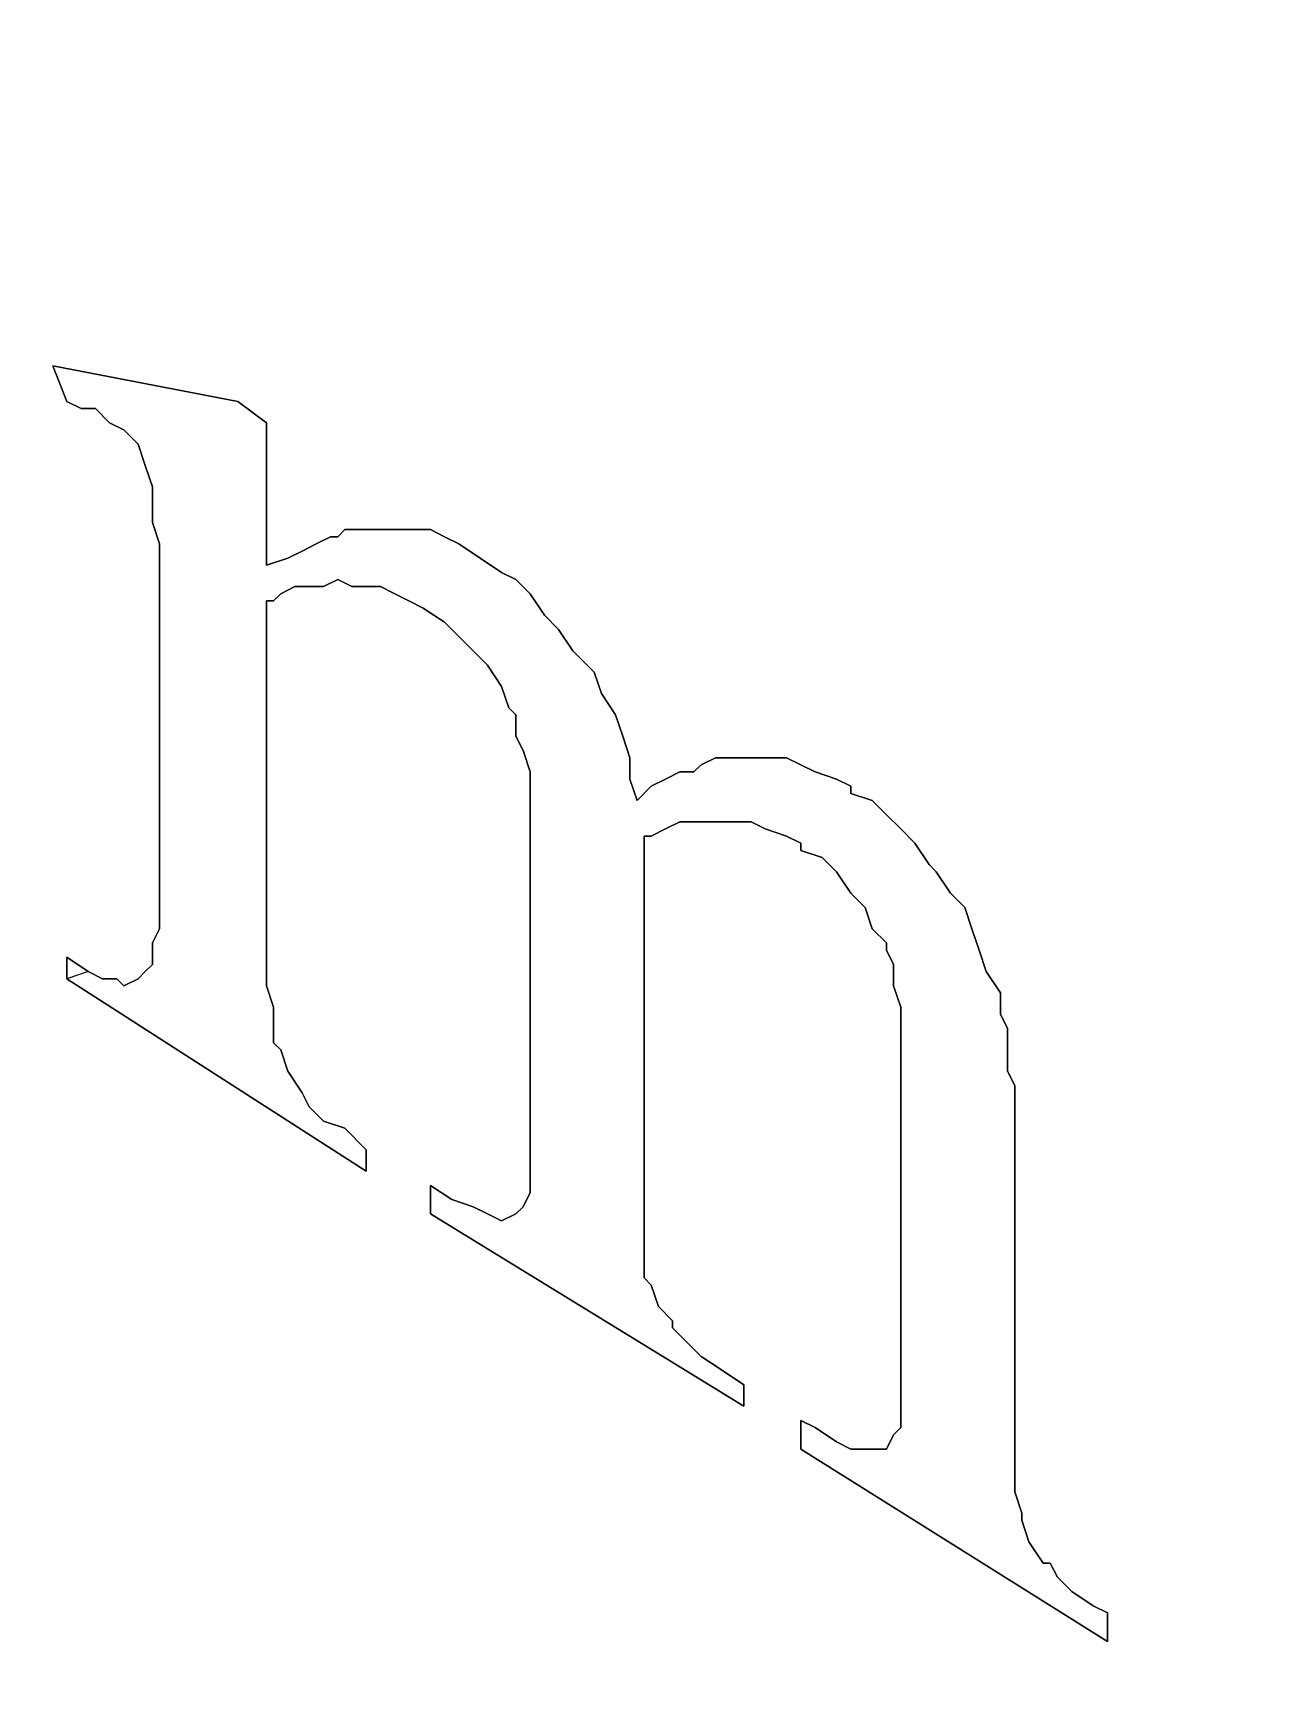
# Model space of a CAD drawing. Header units: inches. Extents: x -1482 to -895, y -39 to 122.
# Drawn here: x -1004.3589 to -1004.223, y 0.7088 to 0.888 of the extents above; entities that cross this region are included whole.
import ezdxf

# ---------------------------------------------------------------- set-up
doc = ezdxf.new("R2010")
doc.units = ezdxf.units.IN
doc.header["$MEASUREMENT"] = 0
doc.layers.add('all', color=1, linetype='Continuous')
doc.styles.get("Standard").update_dxf_attribs({"font": 'verdana.TTF'})
doc.dimstyles.get("Standard").update_dxf_attribs({"dimtxt": 0.2, "dimasz": 0.09, "dimexe": 0.18, "dimexo": 0.0625, "dimgap": 0.09, "dimtad": 0, "dimzin": 0, "dimdsep": 46, "dimtxsty": 'Standard', "dimblk": 'ARCHTICK', "dimcen": 0.09, "dimse1": 1, "dimse2": 1, "dimclrd": 1, "dimclrt": 1, "dimadec": 0, "dimazin": 0, "dimtfac": 1, "dimtofl": 0, "dimtmove": 1, "dimatfit": 3, "dimfxl": 1, "dimtolj": 1, "dimtzin": 0, "dimarcsym": 0})

# ---------------------------------------------------------------- blocks, each defined once
blk = doc.blocks.new('wergv')
at = {"layer": 'all'}
for p, q in [((210.67397, -94.30366), (210.64874, -94.29881)), ((210.64874, -94.29881), (210.67397, -94.30366)), ((210.65068, -94.30366), (210.64874, -94.29881)), ((210.64874, -94.29881), (210.65068, -94.30366)), ((210.65068, -94.30366), (210.65262, -94.30463)), ((210.65262, -94.30463), (210.65068, -94.30366)), ((210.65068, -94.30366), (210.65262, -94.30463)), ((210.65262, -94.30463), (210.65456, -94.30463)), ((210.65456, -94.30463), (210.65262, -94.30463)), ((210.65262, -94.30463), (210.65456, -94.30463)), ((210.65456, -94.30463), (210.6565, -94.30658)), ((210.6565, -94.30658), (210.65456, -94.30463)), ((210.65456, -94.30463), (210.6565, -94.30658)), ((210.67786, -94.30658), (210.67397, -94.30366)), ((210.67397, -94.30366), (210.67786, -94.30658)), ((210.67786, -94.30658), (210.67397, -94.30366)), ((210.6565, -94.30658), (210.65844, -94.30755)), ((210.65844, -94.30755), (210.6565, -94.30658)), ((210.6565, -94.30658), (210.65844, -94.30755)), ((210.67786, -94.32599), (210.67786, -94.30658)), ((210.67786, -94.30658), (210.67786, -94.32599)), ((210.65844, -94.30755), (210.66038, -94.30949)), ((210.66038, -94.30949), (210.65844, -94.30755)), ((210.65844, -94.30755), (210.66038, -94.30949)), ((210.66038, -94.30949), (210.66038, -94.30949)), ((210.66038, -94.30949), (210.66136, -94.3124)), ((210.66136, -94.3124), (210.66038, -94.30949)), ((210.66038, -94.30949), (210.66136, -94.3124)), ((210.66136, -94.3124), (210.66233, -94.31531)), ((210.66233, -94.31531), (210.66136, -94.3124)), ((210.66136, -94.3124), (210.66233, -94.31531)), ((210.66233, -94.31531), (210.66233, -94.31628)), ((210.66233, -94.31628), (210.66233, -94.31531)), ((210.66233, -94.31531), (210.66233, -94.31628)), ((210.66233, -94.31628), (210.66233, -94.31822)), ((210.66233, -94.31822), (210.66233, -94.31628)), ((210.66233, -94.31628), (210.66233, -94.31822)), ((210.66233, -94.31822), (210.66233, -94.32017)), ((210.66233, -94.32017), (210.66233, -94.31822)), ((210.66233, -94.31822), (210.66233, -94.32017)), ((210.66233, -94.32017), (210.6633, -94.32308)), ((210.6633, -94.32308), (210.66233, -94.32017)), ((210.66233, -94.32017), (210.6633, -94.32308)), ((210.68659, -94.32211), (210.68465, -94.32308)), ((210.68465, -94.32308), (210.68659, -94.32211)), ((210.68659, -94.32211), (210.68465, -94.32308)), ((210.68757, -94.32211), (210.68659, -94.32211)), ((210.68659, -94.32211), (210.68757, -94.32211)), ((210.68757, -94.32211), (210.68659, -94.32211)), ((210.68854, -94.32114), (210.68757, -94.32211)), ((210.68757, -94.32211), (210.68854, -94.32114)), ((210.68854, -94.32114), (210.68757, -94.32211)), ((210.69048, -94.32114), (210.68854, -94.32114)), ((210.68854, -94.32114), (210.69048, -94.32114)), ((210.69048, -94.32114), (210.68854, -94.32114)), ((210.68854, -94.32114), (210.68854, -94.32114)), ((210.69242, -94.32114), (210.69048, -94.32114)), ((210.69048, -94.32114), (210.69242, -94.32114)), ((210.69242, -94.32114), (210.69048, -94.32114)), ((210.69436, -94.32114), (210.69242, -94.32114)), ((210.69242, -94.32114), (210.69436, -94.32114)), ((210.69436, -94.32114), (210.69242, -94.32114)), ((210.6963, -94.32114), (210.69436, -94.32114)), ((210.69436, -94.32114), (210.6963, -94.32114)), ((210.6963, -94.32114), (210.69436, -94.32114)), ((210.69824, -94.32114), (210.6963, -94.32114)), ((210.6963, -94.32114), (210.69824, -94.32114)), ((210.69824, -94.32114), (210.6963, -94.32114)), ((210.70019, -94.32114), (210.69824, -94.32114)), ((210.69824, -94.32114), (210.70019, -94.32114)), ((210.70019, -94.32114), (210.69824, -94.32114)), ((210.70213, -94.32211), (210.70019, -94.32114)), ((210.70019, -94.32114), (210.70213, -94.32211)), ((210.70213, -94.32211), (210.70019, -94.32114)), ((210.70407, -94.32308), (210.70213, -94.32211)), ((210.70213, -94.32211), (210.70407, -94.32308)), ((210.70407, -94.32308), (210.70213, -94.32211)), ((210.6633, -94.32308), (210.6633, -94.32502)), ((210.6633, -94.32502), (210.6633, -94.32308)), ((210.6633, -94.32308), (210.6633, -94.32502)), ((210.6633, -94.32502), (210.6633, -94.32793)), ((210.6633, -94.32793), (210.6633, -94.32502)), ((210.6633, -94.32502), (210.6633, -94.32793)), ((210.68077, -94.32502), (210.67786, -94.32599)), ((210.67786, -94.32599), (210.68077, -94.32502)), ((210.68271, -94.32405), (210.68077, -94.32502)), ((210.68077, -94.32502), (210.68271, -94.32405)), ((210.68271, -94.32405), (210.68077, -94.32502)), ((210.68465, -94.32308), (210.68271, -94.32405)), ((210.68271, -94.32405), (210.68465, -94.32308)), ((210.68465, -94.32308), (210.68271, -94.32405)), ((210.70698, -94.32502), (210.70407, -94.32308)), ((210.70407, -94.32308), (210.70698, -94.32502)), ((210.70698, -94.32502), (210.70407, -94.32308)), ((210.70989, -94.32696), (210.70698, -94.32502)), ((210.70698, -94.32502), (210.70989, -94.32696)), ((210.70989, -94.32696), (210.70698, -94.32502)), ((210.70698, -94.32502), (210.70698, -94.32502)), ((210.67786, -94.32599), (210.67786, -94.32599)), ((210.71183, -94.32793), (210.70989, -94.32696)), ((210.70989, -94.32696), (210.71183, -94.32793)), ((210.71183, -94.32793), (210.70989, -94.32696)), ((210.6633, -94.32793), (210.6633, -94.33182)), ((210.6633, -94.33182), (210.6633, -94.32793)), ((210.6633, -94.32793), (210.6633, -94.33182)), ((210.6798, -94.32987), (210.68174, -94.3289)), ((210.68174, -94.3289), (210.6798, -94.32987)), ((210.6798, -94.32987), (210.68174, -94.3289)), ((210.68174, -94.3289), (210.68368, -94.3289)), ((210.68368, -94.3289), (210.68174, -94.3289)), ((210.68174, -94.3289), (210.68368, -94.3289)), ((210.68368, -94.3289), (210.68562, -94.3289)), ((210.68562, -94.3289), (210.68368, -94.3289)), ((210.68368, -94.3289), (210.68562, -94.3289)), ((210.68562, -94.3289), (210.68757, -94.32793)), ((210.68757, -94.32793), (210.68562, -94.3289)), ((210.68562, -94.3289), (210.68757, -94.32793)), ((210.68757, -94.32793), (210.68951, -94.3289)), ((210.68951, -94.3289), (210.68757, -94.32793)), ((210.68757, -94.32793), (210.68951, -94.3289)), ((210.68951, -94.3289), (210.69048, -94.3289)), ((210.69048, -94.3289), (210.68951, -94.3289)), ((210.68951, -94.3289), (210.69048, -94.3289)), ((210.69048, -94.3289), (210.69339, -94.3289)), ((210.69339, -94.3289), (210.69048, -94.3289)), ((210.69048, -94.3289), (210.69339, -94.3289)), ((210.69339, -94.3289), (210.69533, -94.32987)), ((210.69533, -94.32987), (210.69339, -94.3289)), ((210.69339, -94.3289), (210.69533, -94.32987)), ((210.71378, -94.32987), (210.71183, -94.32793)), ((210.71183, -94.32793), (210.71378, -94.32987)), ((210.71378, -94.32987), (210.71183, -94.32793)), ((210.67786, -94.37938), (210.67786, -94.33084)), ((210.67786, -94.33084), (210.67786, -94.37938)), ((210.67786, -94.33084), (210.67883, -94.33084)), ((210.67883, -94.33084), (210.67786, -94.33084)), ((210.67786, -94.33084), (210.67883, -94.33084)), ((210.67883, -94.33084), (210.6798, -94.32987)), ((210.6798, -94.32987), (210.67883, -94.33084)), ((210.67883, -94.33084), (210.6798, -94.32987)), ((210.69533, -94.32987), (210.69727, -94.33084)), ((210.69727, -94.33084), (210.69533, -94.32987)), ((210.69533, -94.32987), (210.69727, -94.33084)), ((210.69727, -94.33084), (210.69921, -94.33182)), ((210.69921, -94.33182), (210.69727, -94.33084)), ((210.69727, -94.33084), (210.69921, -94.33182)), ((210.71572, -94.33279), (210.71378, -94.32987)), ((210.71378, -94.32987), (210.71572, -94.33279)), ((210.71572, -94.33279), (210.71378, -94.32987)), ((210.6633, -94.33182), (210.6633, -94.3357)), ((210.6633, -94.3357), (210.6633, -94.33182)), ((210.6633, -94.33182), (210.6633, -94.3357)), ((210.69921, -94.33182), (210.70213, -94.33376)), ((210.70213, -94.33376), (210.69921, -94.33182)), ((210.69921, -94.33182), (210.70213, -94.33376)), ((210.70213, -94.33376), (210.70407, -94.3357)), ((210.70407, -94.3357), (210.70213, -94.33376)), ((210.70213, -94.33376), (210.70407, -94.3357)), ((210.71766, -94.33473), (210.71572, -94.33279)), ((210.71572, -94.33279), (210.71766, -94.33473)), ((210.71766, -94.33473), (210.71572, -94.33279)), ((210.6633, -94.3357), (210.6633, -94.37065)), ((210.6633, -94.37065), (210.6633, -94.3357)), ((210.70407, -94.3357), (210.70601, -94.33764)), ((210.70601, -94.33764), (210.70407, -94.3357)), ((210.70407, -94.3357), (210.70601, -94.33764)), ((210.7196, -94.33764), (210.71766, -94.33473)), ((210.71766, -94.33473), (210.7196, -94.33764)), ((210.7196, -94.33764), (210.71766, -94.33473)), ((210.70601, -94.33764), (210.70795, -94.33958)), ((210.70795, -94.33958), (210.70601, -94.33764)), ((210.70601, -94.33764), (210.70795, -94.33958)), ((210.72057, -94.33861), (210.7196, -94.33764)), ((210.7196, -94.33764), (210.72057, -94.33861)), ((210.72057, -94.33861), (210.7196, -94.33764)), ((210.70795, -94.33958), (210.70989, -94.34249)), ((210.70989, -94.34249), (210.70795, -94.33958)), ((210.70795, -94.33958), (210.70989, -94.34249)), ((210.72251, -94.34055), (210.72057, -94.33861)), ((210.72057, -94.33861), (210.72251, -94.34055)), ((210.72251, -94.34055), (210.72057, -94.33861)), ((210.72348, -94.34346), (210.72251, -94.34055)), ((210.72251, -94.34055), (210.72348, -94.34346)), ((210.72348, -94.34346), (210.72251, -94.34055)), ((210.70989, -94.34249), (210.71086, -94.34541)), ((210.71086, -94.34541), (210.70989, -94.34249)), ((210.70989, -94.34249), (210.71086, -94.34541)), ((210.72543, -94.34638), (210.72348, -94.34346)), ((210.72348, -94.34346), (210.72543, -94.34638)), ((210.72543, -94.34638), (210.72348, -94.34346)), ((210.71086, -94.34541), (210.71183, -94.34638)), ((210.71183, -94.34638), (210.71086, -94.34541)), ((210.71086, -94.34541), (210.71183, -94.34638)), ((210.71183, -94.34638), (210.71183, -94.34929)), ((210.71183, -94.34929), (210.71183, -94.34638)), ((210.71183, -94.34638), (210.71183, -94.34929)), ((210.7264, -94.34929), (210.72543, -94.34638)), ((210.72543, -94.34638), (210.7264, -94.34929)), ((210.7264, -94.34929), (210.72543, -94.34638)), ((210.71183, -94.34929), (210.71281, -94.35123)), ((210.71281, -94.35123), (210.71183, -94.34929)), ((210.71183, -94.34929), (210.71281, -94.35123)), ((210.72737, -94.3522), (210.7264, -94.34929)), ((210.7264, -94.34929), (210.72737, -94.3522)), ((210.72737, -94.3522), (210.7264, -94.34929)), ((210.71281, -94.35123), (210.71378, -94.35414)), ((210.71378, -94.35414), (210.71281, -94.35123)), ((210.71281, -94.35123), (210.71378, -94.35414)), ((210.71378, -94.35414), (210.71378, -94.35706)), ((210.71378, -94.35706), (210.71378, -94.35414)), ((210.71378, -94.35414), (210.71378, -94.35706)), ((210.72737, -94.35511), (210.72737, -94.3522)), ((210.72737, -94.3522), (210.72737, -94.35511)), ((210.72737, -94.35511), (210.72737, -94.3522)), ((210.73416, -94.35414), (210.73222, -94.35511)), ((210.73222, -94.35511), (210.73416, -94.35414)), ((210.73416, -94.35414), (210.73222, -94.35511)), ((210.7361, -94.35414), (210.73416, -94.35414)), ((210.73416, -94.35414), (210.7361, -94.35414)), ((210.7361, -94.35414), (210.73416, -94.35414)), ((210.73707, -94.35317), (210.7361, -94.35414)), ((210.7361, -94.35414), (210.73707, -94.35317)), ((210.73707, -94.35317), (210.7361, -94.35414)), ((210.73902, -94.3522), (210.73707, -94.35317)), ((210.73707, -94.35317), (210.73902, -94.3522)), ((210.73902, -94.3522), (210.73707, -94.35317)), ((210.74096, -94.3522), (210.73902, -94.3522)), ((210.73902, -94.3522), (210.74096, -94.3522)), ((210.74096, -94.3522), (210.73902, -94.3522)), ((210.74193, -94.3522), (210.74096, -94.3522)), ((210.74096, -94.3522), (210.74193, -94.3522)), ((210.74193, -94.3522), (210.74096, -94.3522)), ((210.74387, -94.3522), (210.74193, -94.3522)), ((210.74193, -94.3522), (210.74387, -94.3522)), ((210.74387, -94.3522), (210.74193, -94.3522)), ((210.74678, -94.3522), (210.74387, -94.3522)), ((210.74387, -94.3522), (210.74678, -94.3522)), ((210.74678, -94.3522), (210.74387, -94.3522)), ((210.74387, -94.3522), (210.74387, -94.3522)), ((210.74872, -94.3522), (210.74678, -94.3522)), ((210.74678, -94.3522), (210.74872, -94.3522)), ((210.74872, -94.3522), (210.74678, -94.3522)), ((210.75067, -94.35317), (210.74872, -94.3522)), ((210.74872, -94.3522), (210.75067, -94.35317)), ((210.75067, -94.35317), (210.74872, -94.3522)), ((210.75261, -94.35414), (210.75067, -94.35317)), ((210.75067, -94.35317), (210.75261, -94.35414)), ((210.75261, -94.35414), (210.75067, -94.35317)), ((210.75552, -94.35511), (210.75261, -94.35414)), ((210.75261, -94.35414), (210.75552, -94.35511)), ((210.75552, -94.35511), (210.75261, -94.35414)), ((210.72834, -94.35803), (210.72737, -94.35511)), ((210.72737, -94.35511), (210.72834, -94.35803)), ((210.72834, -94.35803), (210.72737, -94.35511)), ((210.73028, -94.35608), (210.72834, -94.35803)), ((210.72834, -94.35803), (210.73028, -94.35608)), ((210.73028, -94.35608), (210.72834, -94.35803)), ((210.73222, -94.35511), (210.73028, -94.35608)), ((210.73028, -94.35608), (210.73222, -94.35511)), ((210.73222, -94.35511), (210.73028, -94.35608)), ((210.75746, -94.35608), (210.75552, -94.35511)), ((210.75552, -94.35511), (210.75746, -94.35608)), ((210.75746, -94.35608), (210.75552, -94.35511)), ((210.75746, -94.35706), (210.75746, -94.35608)), ((210.75746, -94.35608), (210.75746, -94.35706)), ((210.75746, -94.35706), (210.75746, -94.35608)), ((210.71378, -94.35706), (210.71378, -94.35997)), ((210.71378, -94.35997), (210.71378, -94.35706)), ((210.71378, -94.35706), (210.71378, -94.35997)), ((210.76037, -94.35803), (210.75746, -94.35706)), ((210.75746, -94.35706), (210.76037, -94.35803)), ((210.76037, -94.35803), (210.75746, -94.35706)), ((210.76231, -94.35997), (210.76037, -94.35803)), ((210.76037, -94.35803), (210.76231, -94.35997)), ((210.76231, -94.35997), (210.76037, -94.35803)), ((210.71378, -94.35997), (210.71378, -94.36288)), ((210.71378, -94.36288), (210.71378, -94.35997)), ((210.71378, -94.35997), (210.71378, -94.36288)), ((210.76426, -94.36191), (210.76231, -94.35997)), ((210.76231, -94.35997), (210.76426, -94.36191)), ((210.76426, -94.36191), (210.76231, -94.35997)), ((210.71378, -94.36288), (210.71378, -94.40268)), ((210.71378, -94.40268), (210.71378, -94.36288)), ((210.72931, -94.36385), (210.72931, -94.36288)), ((210.72931, -94.36288), (210.72931, -94.36385)), ((210.72931, -94.36385), (210.72931, -94.36288)), ((210.72931, -94.36288), (210.73028, -94.36288)), ((210.73028, -94.36288), (210.72931, -94.36288)), ((210.72931, -94.36288), (210.73028, -94.36288)), ((210.73028, -94.36288), (210.73222, -94.36191)), ((210.73222, -94.36191), (210.73028, -94.36288)), ((210.73028, -94.36288), (210.73222, -94.36191)), ((210.73222, -94.36191), (210.73416, -94.36094)), ((210.73416, -94.36094), (210.73222, -94.36191)), ((210.73222, -94.36191), (210.73416, -94.36094)), ((210.73416, -94.36094), (210.7361, -94.36094)), ((210.7361, -94.36094), (210.73416, -94.36094)), ((210.73416, -94.36094), (210.7361, -94.36094)), ((210.7361, -94.36094), (210.73805, -94.36094)), ((210.73805, -94.36094), (210.7361, -94.36094)), ((210.7361, -94.36094), (210.73805, -94.36094)), ((210.73805, -94.36094), (210.73902, -94.36094)), ((210.73902, -94.36094), (210.73805, -94.36094)), ((210.73805, -94.36094), (210.73902, -94.36094)), ((210.73902, -94.36094), (210.74096, -94.36094)), ((210.73902, -94.36094), (210.74096, -94.36094)), ((210.74096, -94.36094), (210.73902, -94.36094)), ((210.74096, -94.36094), (210.74193, -94.36094)), ((210.74193, -94.36094), (210.74096, -94.36094)), ((210.74096, -94.36094), (210.74193, -94.36094)), ((210.74193, -94.36094), (210.74387, -94.36094)), ((210.74387, -94.36094), (210.74193, -94.36094)), ((210.74193, -94.36094), (210.74387, -94.36094)), ((210.74387, -94.36094), (210.74581, -94.36191)), ((210.74581, -94.36191), (210.74387, -94.36094)), ((210.74387, -94.36094), (210.74581, -94.36191)), ((210.74581, -94.36191), (210.74872, -94.36288)), ((210.74872, -94.36288), (210.74581, -94.36191)), ((210.74581, -94.36191), (210.74872, -94.36288)), ((210.74872, -94.36288), (210.75067, -94.36385)), ((210.75067, -94.36385), (210.74872, -94.36288)), ((210.74872, -94.36288), (210.75067, -94.36385)), ((210.7662, -94.36385), (210.76426, -94.36191)), ((210.76426, -94.36191), (210.7662, -94.36385)), ((210.7662, -94.36385), (210.76426, -94.36191)), ((210.72931, -94.3687), (210.72931, -94.36385)), ((210.72931, -94.36385), (210.72931, -94.3687)), ((210.72931, -94.3687), (210.72931, -94.36385)), ((210.75067, -94.36385), (210.75067, -94.36482)), ((210.75067, -94.36482), (210.75067, -94.36385)), ((210.75067, -94.36385), (210.75067, -94.36482)), ((210.75067, -94.36482), (210.75358, -94.36579)), ((210.75358, -94.36579), (210.75067, -94.36482)), ((210.75067, -94.36482), (210.75358, -94.36579)), ((210.76814, -94.36676), (210.7662, -94.36385)), ((210.7662, -94.36385), (210.76814, -94.36676)), ((210.76814, -94.36676), (210.7662, -94.36385)), ((210.75358, -94.36579), (210.75552, -94.36773)), ((210.75552, -94.36773), (210.75358, -94.36579)), ((210.75358, -94.36579), (210.75552, -94.36773)), ((210.76911, -94.36773), (210.76814, -94.36676)), ((210.76814, -94.36676), (210.76911, -94.36773)), ((210.76911, -94.36773), (210.76814, -94.36676)), ((210.72931, -94.41142), (210.72931, -94.3687)), ((210.72931, -94.3687), (210.72931, -94.41142)), ((210.75552, -94.36773), (210.75746, -94.37065)), ((210.75746, -94.37065), (210.75552, -94.36773)), ((210.75552, -94.36773), (210.75746, -94.37065)), ((210.77105, -94.37065), (210.76911, -94.36773)), ((210.76911, -94.36773), (210.77105, -94.37065)), ((210.77105, -94.37065), (210.76911, -94.36773)), ((210.6633, -94.37065), (210.6633, -94.37259)), ((210.6633, -94.37259), (210.6633, -94.37065)), ((210.6633, -94.37065), (210.6633, -94.37259)), ((210.75746, -94.37065), (210.7594, -94.37259)), ((210.7594, -94.37259), (210.75746, -94.37065)), ((210.75746, -94.37065), (210.7594, -94.37259)), ((210.77299, -94.37259), (210.77105, -94.37065)), ((210.77105, -94.37065), (210.77299, -94.37259)), ((210.77299, -94.37259), (210.77105, -94.37065)), ((210.6633, -94.37259), (210.6633, -94.3755)), ((210.6633, -94.3755), (210.6633, -94.37259)), ((210.6633, -94.37259), (210.6633, -94.3755)), ((210.7594, -94.37259), (210.76037, -94.3755)), ((210.76037, -94.3755), (210.7594, -94.37259)), ((210.7594, -94.37259), (210.76037, -94.3755)), ((210.77396, -94.3755), (210.77299, -94.37259)), ((210.77299, -94.37259), (210.77396, -94.3755)), ((210.77396, -94.3755), (210.77299, -94.37259)), ((210.6633, -94.3755), (210.66233, -94.37744)), ((210.66233, -94.37744), (210.6633, -94.3755)), ((210.6633, -94.3755), (210.66233, -94.37744)), ((210.76037, -94.3755), (210.76231, -94.37744)), ((210.76231, -94.37744), (210.76037, -94.3755)), ((210.76037, -94.3755), (210.76231, -94.37744)), ((210.77493, -94.37841), (210.77396, -94.3755)), ((210.77396, -94.3755), (210.77493, -94.37841)), ((210.77493, -94.37841), (210.77396, -94.3755)), ((210.66233, -94.37744), (210.66233, -94.37938)), ((210.66233, -94.37938), (210.66233, -94.37744)), ((210.66233, -94.37744), (210.66233, -94.37938)), ((210.76231, -94.37744), (210.76231, -94.37841)), ((210.76231, -94.37841), (210.76231, -94.37744)), ((210.76231, -94.37744), (210.76231, -94.37841)), ((210.76231, -94.37841), (210.76329, -94.38035)), ((210.76329, -94.38035), (210.76231, -94.37841)), ((210.76231, -94.37841), (210.76329, -94.38035)), ((210.77591, -94.38132), (210.77493, -94.37841)), ((210.77493, -94.37841), (210.77591, -94.38132)), ((210.77591, -94.38132), (210.77493, -94.37841)), ((210.65359, -94.38132), (210.65068, -94.37938)), ((210.65068, -94.37938), (210.65359, -94.38132)), ((210.65068, -94.3823), (210.65068, -94.37938)), ((210.65068, -94.37938), (210.65068, -94.3823)), ((210.66233, -94.38035), (210.66136, -94.38132)), ((210.66136, -94.38132), (210.66233, -94.38035)), ((210.66233, -94.38035), (210.66136, -94.38132)), ((210.66233, -94.37938), (210.66233, -94.38035)), ((210.66233, -94.38035), (210.66233, -94.37938)), ((210.66233, -94.37938), (210.66233, -94.38035)), ((210.67786, -94.38327), (210.67786, -94.37938)), ((210.67786, -94.37938), (210.67786, -94.38327)), ((210.67786, -94.38327), (210.67786, -94.37938)), ((210.76329, -94.38035), (210.76329, -94.38327)), ((210.76329, -94.38327), (210.76329, -94.38035)), ((210.76329, -94.38035), (210.76329, -94.38327)), ((210.65359, -94.38132), (210.65068, -94.3823)), ((210.65068, -94.3823), (210.69145, -94.40851)), ((210.69145, -94.40851), (210.65068, -94.3823)), ((210.65553, -94.3823), (210.65359, -94.38132)), ((210.65359, -94.38132), (210.65553, -94.3823)), ((210.65553, -94.3823), (210.65359, -94.38132)), ((210.65747, -94.3823), (210.65553, -94.3823)), ((210.65553, -94.3823), (210.65747, -94.3823)), ((210.65747, -94.3823), (210.65553, -94.3823)), ((210.65844, -94.38327), (210.65747, -94.3823)), ((210.65747, -94.3823), (210.65844, -94.38327)), ((210.65844, -94.38327), (210.65747, -94.3823)), ((210.66038, -94.3823), (210.65844, -94.38327)), ((210.65844, -94.38327), (210.66038, -94.3823)), ((210.66038, -94.3823), (210.65844, -94.38327)), ((210.66136, -94.38132), (210.66038, -94.3823)), ((210.66038, -94.3823), (210.66136, -94.38132)), ((210.66136, -94.38132), (210.66038, -94.3823)), ((210.67883, -94.38618), (210.67786, -94.38327)), ((210.67786, -94.38327), (210.67883, -94.38618)), ((210.67883, -94.38618), (210.67786, -94.38327)), ((210.76329, -94.38327), (210.76426, -94.38618)), ((210.76426, -94.38618), (210.76329, -94.38327)), ((210.76329, -94.38327), (210.76426, -94.38618)), ((210.77785, -94.38424), (210.77591, -94.38132)), ((210.77591, -94.38132), (210.77785, -94.38424)), ((210.77785, -94.38424), (210.77591, -94.38132)), ((210.77785, -94.38521), (210.77785, -94.38424)), ((210.77785, -94.38424), (210.77785, -94.38521)), ((210.77785, -94.38521), (210.77785, -94.38424)), ((210.77785, -94.38715), (210.77785, -94.38521)), ((210.77785, -94.38521), (210.77785, -94.38715)), ((210.77785, -94.38715), (210.77785, -94.38521)), ((210.67883, -94.38909), (210.67883, -94.38618)), ((210.67883, -94.38618), (210.67883, -94.38909)), ((210.67883, -94.38909), (210.67883, -94.38618)), ((210.76426, -94.38618), (210.76426, -94.38909)), ((210.76426, -94.38909), (210.76426, -94.38618)), ((210.76426, -94.38618), (210.76426, -94.38909)), ((210.77882, -94.38909), (210.77785, -94.38715)), ((210.77785, -94.38715), (210.77882, -94.38909)), ((210.77882, -94.38909), (210.77785, -94.38715)), ((210.67883, -94.39103), (210.67883, -94.38909)), ((210.67883, -94.38909), (210.67883, -94.39103)), ((210.67883, -94.39103), (210.67883, -94.38909)), ((210.76426, -94.38909), (210.76426, -94.392)), ((210.76426, -94.392), (210.76426, -94.38909)), ((210.76426, -94.38909), (210.76426, -94.392)), ((210.77882, -94.392), (210.77882, -94.38909)), ((210.77882, -94.38909), (210.77882, -94.392)), ((210.77882, -94.392), (210.77882, -94.38909)), ((210.6798, -94.392), (210.67883, -94.39103)), ((210.67883, -94.39103), (210.6798, -94.392)), ((210.6798, -94.392), (210.67883, -94.39103)), ((210.68077, -94.39492), (210.6798, -94.392)), ((210.6798, -94.392), (210.68077, -94.39492)), ((210.68077, -94.39492), (210.6798, -94.392)), ((210.76426, -94.392), (210.76426, -94.39492)), ((210.76426, -94.39492), (210.76426, -94.392)), ((210.76426, -94.392), (210.76426, -94.39492)), ((210.77882, -94.39492), (210.77882, -94.392)), ((210.77882, -94.392), (210.77882, -94.39492)), ((210.77882, -94.39492), (210.77882, -94.392)), ((210.68271, -94.39783), (210.68077, -94.39492)), ((210.68077, -94.39492), (210.68271, -94.39783)), ((210.68271, -94.39783), (210.68077, -94.39492)), ((210.76426, -94.39492), (210.76426, -94.43375)), ((210.76426, -94.43375), (210.76426, -94.39492)), ((210.77979, -94.39686), (210.77882, -94.39492)), ((210.77882, -94.39492), (210.77979, -94.39686)), ((210.77979, -94.39686), (210.77882, -94.39492)), ((210.68368, -94.39977), (210.68271, -94.39783)), ((210.68271, -94.39783), (210.68368, -94.39977)), ((210.68368, -94.39977), (210.68271, -94.39783)), ((210.68271, -94.39783), (210.68271, -94.39783)), ((210.77979, -94.39977), (210.77979, -94.39686)), ((210.77979, -94.39686), (210.77979, -94.39977)), ((210.77979, -94.39977), (210.77979, -94.39686)), ((210.68562, -94.40171), (210.68368, -94.39977)), ((210.68368, -94.39977), (210.68562, -94.40171)), ((210.68562, -94.40171), (210.68368, -94.39977)), ((210.77979, -94.40365), (210.77979, -94.39977)), ((210.77979, -94.39977), (210.77979, -94.40365)), ((210.77979, -94.40365), (210.77979, -94.39977)), ((210.68854, -94.40268), (210.68562, -94.40171)), ((210.68562, -94.40171), (210.68854, -94.40268)), ((210.68854, -94.40268), (210.68562, -94.40171)), ((210.69145, -94.40559), (210.68854, -94.40268)), ((210.68854, -94.40268), (210.69145, -94.40559)), ((210.69145, -94.40559), (210.68854, -94.40268)), ((210.71378, -94.40268), (210.71378, -94.40559)), ((210.71378, -94.40559), (210.71378, -94.40268)), ((210.71378, -94.40268), (210.71378, -94.40559)), ((210.69145, -94.40559), (210.69145, -94.40851)), ((210.69145, -94.40851), (210.69145, -94.40559)), ((210.69145, -94.40559), (210.69145, -94.40559)), ((210.71378, -94.40559), (210.71378, -94.40851)), ((210.71378, -94.40851), (210.71378, -94.40559)), ((210.71378, -94.40559), (210.71378, -94.40851)), ((210.77979, -94.40462), (210.77979, -94.40365)), ((210.77979, -94.40365), (210.77979, -94.40462)), ((210.77979, -94.40462), (210.77979, -94.40365)), ((210.77979, -94.44345), (210.77979, -94.40462)), ((210.77979, -94.40462), (210.77979, -94.44345)), ((210.71378, -94.40851), (210.71378, -94.41045)), ((210.71378, -94.41045), (210.71378, -94.40851)), ((210.71378, -94.40851), (210.71378, -94.41045)), ((210.7031, -94.41239), (210.70019, -94.41045)), ((210.70019, -94.41045), (210.7031, -94.41239)), ((210.7031, -94.41239), (210.70019, -94.41045)), ((210.70019, -94.41045), (210.70019, -94.41433)), ((210.70019, -94.41433), (210.70019, -94.41045)), ((210.70019, -94.41045), (210.70019, -94.41433)), ((210.70601, -94.41336), (210.7031, -94.41239)), ((210.7031, -94.41239), (210.70601, -94.41336)), ((210.70601, -94.41336), (210.7031, -94.41239)), ((210.71378, -94.41142), (210.71281, -94.41336)), ((210.71281, -94.41336), (210.71378, -94.41142)), ((210.71378, -94.41142), (210.71281, -94.41336)), ((210.71378, -94.41045), (210.71378, -94.41142)), ((210.71378, -94.41142), (210.71378, -94.41045)), ((210.71378, -94.41045), (210.71378, -94.41142)), ((210.72931, -94.4153), (210.72931, -94.41142)), ((210.72931, -94.41142), (210.72931, -94.4153)), ((210.72931, -94.4153), (210.72931, -94.41142)), ((210.70019, -94.41433), (210.7429, -94.44054)), ((210.7429, -94.44054), (210.70019, -94.41433)), ((210.70795, -94.41433), (210.70601, -94.41336)), ((210.70601, -94.41336), (210.70795, -94.41433)), ((210.70795, -94.41433), (210.70601, -94.41336)), ((210.70989, -94.4153), (210.70795, -94.41433)), ((210.70795, -94.41433), (210.70989, -94.4153)), ((210.70989, -94.4153), (210.70795, -94.41433)), ((210.71183, -94.41433), (210.70989, -94.4153)), ((210.70989, -94.4153), (210.71183, -94.41433)), ((210.71183, -94.41433), (210.70989, -94.4153)), ((210.71281, -94.41336), (210.71183, -94.41433)), ((210.71183, -94.41433), (210.71281, -94.41336)), ((210.71281, -94.41336), (210.71183, -94.41433)), ((210.70989, -94.4153), (210.70989, -94.4153)), ((210.72931, -94.41821), (210.72931, -94.4153)), ((210.72931, -94.4153), (210.72931, -94.41821)), ((210.72931, -94.41821), (210.72931, -94.4153)), ((210.72931, -94.42113), (210.72931, -94.41821)), ((210.72931, -94.41821), (210.72931, -94.42113)), ((210.72931, -94.42113), (210.72931, -94.41821)), ((210.72931, -94.42307), (210.72931, -94.42113)), ((210.72931, -94.42113), (210.72931, -94.42307)), ((210.72931, -94.42307), (210.72931, -94.42113)), ((210.73028, -94.42404), (210.72931, -94.42307)), ((210.72931, -94.42307), (210.73028, -94.42404)), ((210.73028, -94.42404), (210.72931, -94.42307)), ((210.73125, -94.42695), (210.73028, -94.42404)), ((210.73028, -94.42404), (210.73125, -94.42695)), ((210.73125, -94.42695), (210.73028, -94.42404)), ((210.73319, -94.42889), (210.73125, -94.42695)), ((210.73125, -94.42695), (210.73319, -94.42889)), ((210.73319, -94.42889), (210.73125, -94.42695)), ((210.73319, -94.42986), (210.73319, -94.42889)), ((210.73319, -94.42889), (210.73319, -94.42986)), ((210.73319, -94.42986), (210.73319, -94.42889)), ((210.73513, -94.4318), (210.73319, -94.42986)), ((210.73319, -94.42986), (210.73513, -94.4318)), ((210.73513, -94.4318), (210.73319, -94.42986)), ((210.73707, -94.43375), (210.73513, -94.4318)), ((210.73513, -94.4318), (210.73707, -94.43375)), ((210.73707, -94.43375), (210.73513, -94.4318)), ((210.73999, -94.43569), (210.73707, -94.43375)), ((210.73707, -94.43375), (210.73999, -94.43569)), ((210.73999, -94.43569), (210.73707, -94.43375)), ((210.76426, -94.43375), (210.76426, -94.43763)), ((210.76426, -94.43763), (210.76426, -94.43375)), ((210.76426, -94.43375), (210.76426, -94.43763)), ((210.7429, -94.43763), (210.73999, -94.43569)), ((210.73999, -94.43569), (210.7429, -94.43763)), ((210.7429, -94.43763), (210.73999, -94.43569)), ((210.7429, -94.43763), (210.7429, -94.44054)), ((210.7429, -94.44054), (210.7429, -94.43763)), ((210.7429, -94.43763), (210.7429, -94.43763)), ((210.76426, -94.43763), (210.76426, -94.44054)), ((210.76426, -94.44054), (210.76426, -94.43763)), ((210.76426, -94.43763), (210.76426, -94.44054)), ((210.76426, -94.44054), (210.76426, -94.44248)), ((210.76426, -94.44248), (210.76426, -94.44054)), ((210.76426, -94.44054), (210.76426, -94.44248)), ((210.75261, -94.44345), (210.75067, -94.44248)), ((210.75067, -94.44248), (210.75261, -94.44345)), ((210.75261, -94.44345), (210.75067, -94.44248)), ((210.75067, -94.44248), (210.75067, -94.44637)), ((210.75067, -94.44637), (210.75067, -94.44248)), ((210.75067, -94.44248), (210.75067, -94.44637)), ((210.75552, -94.44539), (210.75261, -94.44345)), ((210.75261, -94.44345), (210.75552, -94.44539)), ((210.75552, -94.44539), (210.75261, -94.44345)), ((210.76426, -94.44345), (210.76329, -94.44442)), ((210.76329, -94.44442), (210.76426, -94.44345)), ((210.76426, -94.44345), (210.76329, -94.44442)), ((210.76426, -94.44248), (210.76426, -94.44345)), ((210.76426, -94.44345), (210.76426, -94.44248)), ((210.76426, -94.44248), (210.76426, -94.44345)), ((210.77979, -94.44734), (210.77979, -94.44345)), ((210.77979, -94.44345), (210.77979, -94.44734)), ((210.77979, -94.44734), (210.77979, -94.44345)), ((210.75746, -94.44637), (210.75552, -94.44539)), ((210.75552, -94.44539), (210.75746, -94.44637)), ((210.75746, -94.44637), (210.75552, -94.44539)), ((210.76329, -94.44442), (210.76231, -94.44637)), ((210.76231, -94.44637), (210.76329, -94.44442)), ((210.76329, -94.44442), (210.76231, -94.44637)), ((210.75067, -94.44637), (210.79241, -94.47258)), ((210.79241, -94.47258), (210.75067, -94.44637)), ((210.7594, -94.44637), (210.75746, -94.44637)), ((210.75746, -94.44637), (210.7594, -94.44637)), ((210.7594, -94.44637), (210.75746, -94.44637)), ((210.76134, -94.44637), (210.7594, -94.44637)), ((210.7594, -94.44637), (210.76134, -94.44637)), ((210.76134, -94.44637), (210.7594, -94.44637)), ((210.76231, -94.44637), (210.76134, -94.44637)), ((210.76134, -94.44637), (210.76231, -94.44637)), ((210.76231, -94.44637), (210.76134, -94.44637)), ((210.77979, -94.45025), (210.77979, -94.44734)), ((210.77979, -94.44734), (210.77979, -94.45025)), ((210.77979, -94.45025), (210.77979, -94.44734)), ((210.77979, -94.45219), (210.77979, -94.45025)), ((210.77979, -94.45025), (210.77979, -94.45219)), ((210.77979, -94.45219), (210.77979, -94.45025)), ((210.78076, -94.4551), (210.77979, -94.45219)), ((210.77979, -94.45219), (210.78076, -94.4551)), ((210.78076, -94.4551), (210.77979, -94.45219)), ((210.78076, -94.45607), (210.78076, -94.4551)), ((210.78076, -94.4551), (210.78076, -94.45607)), ((210.78076, -94.45607), (210.78076, -94.4551)), ((210.78173, -94.45899), (210.78076, -94.45607)), ((210.78076, -94.45607), (210.78173, -94.45899)), ((210.78173, -94.45899), (210.78076, -94.45607)), ((210.78367, -94.4619), (210.78173, -94.45899)), ((210.78173, -94.45899), (210.78367, -94.4619)), ((210.78367, -94.4619), (210.78173, -94.45899)), ((210.78464, -94.4619), (210.78367, -94.4619)), ((210.78367, -94.4619), (210.78464, -94.4619)), ((210.78464, -94.4619), (210.78367, -94.4619)), ((210.78561, -94.46384), (210.78464, -94.4619)), ((210.78464, -94.4619), (210.78561, -94.46384)), ((210.78561, -94.46384), (210.78464, -94.4619)), ((210.78755, -94.46578), (210.78561, -94.46384)), ((210.78561, -94.46384), (210.78755, -94.46578)), ((210.78755, -94.46578), (210.78561, -94.46384)), ((210.79047, -94.46772), (210.78755, -94.46578)), ((210.78755, -94.46578), (210.79047, -94.46772)), ((210.79047, -94.46772), (210.78755, -94.46578)), ((210.79241, -94.46869), (210.79047, -94.46772)), ((210.79047, -94.46772), (210.79241, -94.46869)), ((210.79241, -94.46869), (210.79047, -94.46772)), ((210.79241, -94.46869), (210.79241, -94.47258)), ((210.79241, -94.47258), (210.79241, -94.46869))]:
    blk.add_line(p, q, dxfattribs=at)
blk = doc.blocks.new('eeeeeeeeeeeeeeeee')
at = {"xscale": 0.7999999999999972, "yscale": 0.7999999999999972, "zscale": 0.7999999999999972}
blk.add_blockref('wergv', (231.14381, -43.01519), dxfattribs=at)
at = {"layer": 'all'}
blk.add_leader([(399.12406, -118.12424), (400.38046, -118.12424), (400.38046, -119.02585)], dimstyle='Standard', override={"dimgap": 0.09, "dimtad": 0}, dxfattribs=at)

msp = doc.modelspace()

# ---------------------------------------------------------------- block references
msp.add_blockref('eeeeeeeeeeeeeeeee', (-1404.01954, 119.30596))

doc.saveas('drawing.dxf')
